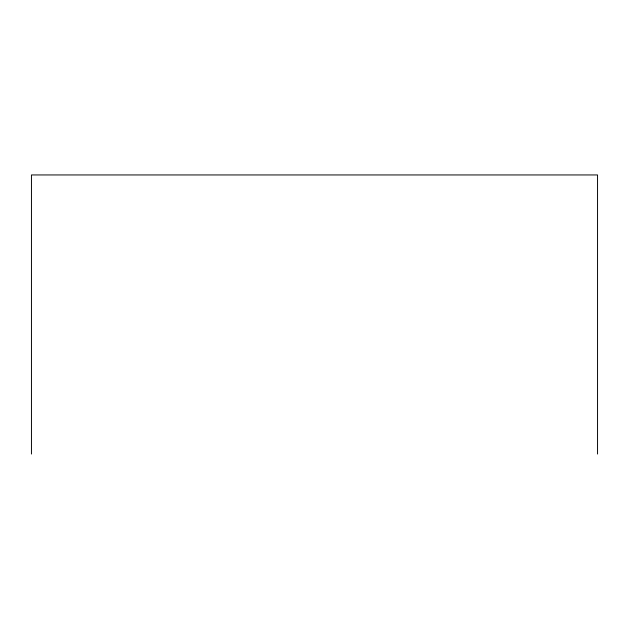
<?xml version="1.0" encoding="UTF-8"?>
<svg xmlns="http://www.w3.org/2000/svg" width="629" height="629" viewBox="0 0 629 629"><rect width="100%" height="100%" fill="white"/><g stroke="black" fill="none" stroke-linecap="round" stroke-linejoin="round"><path stroke-width="0.94" d="M597.55 454.052L597.55 174.948L31.45 174.948L31.45 454.052"/></g></svg>
